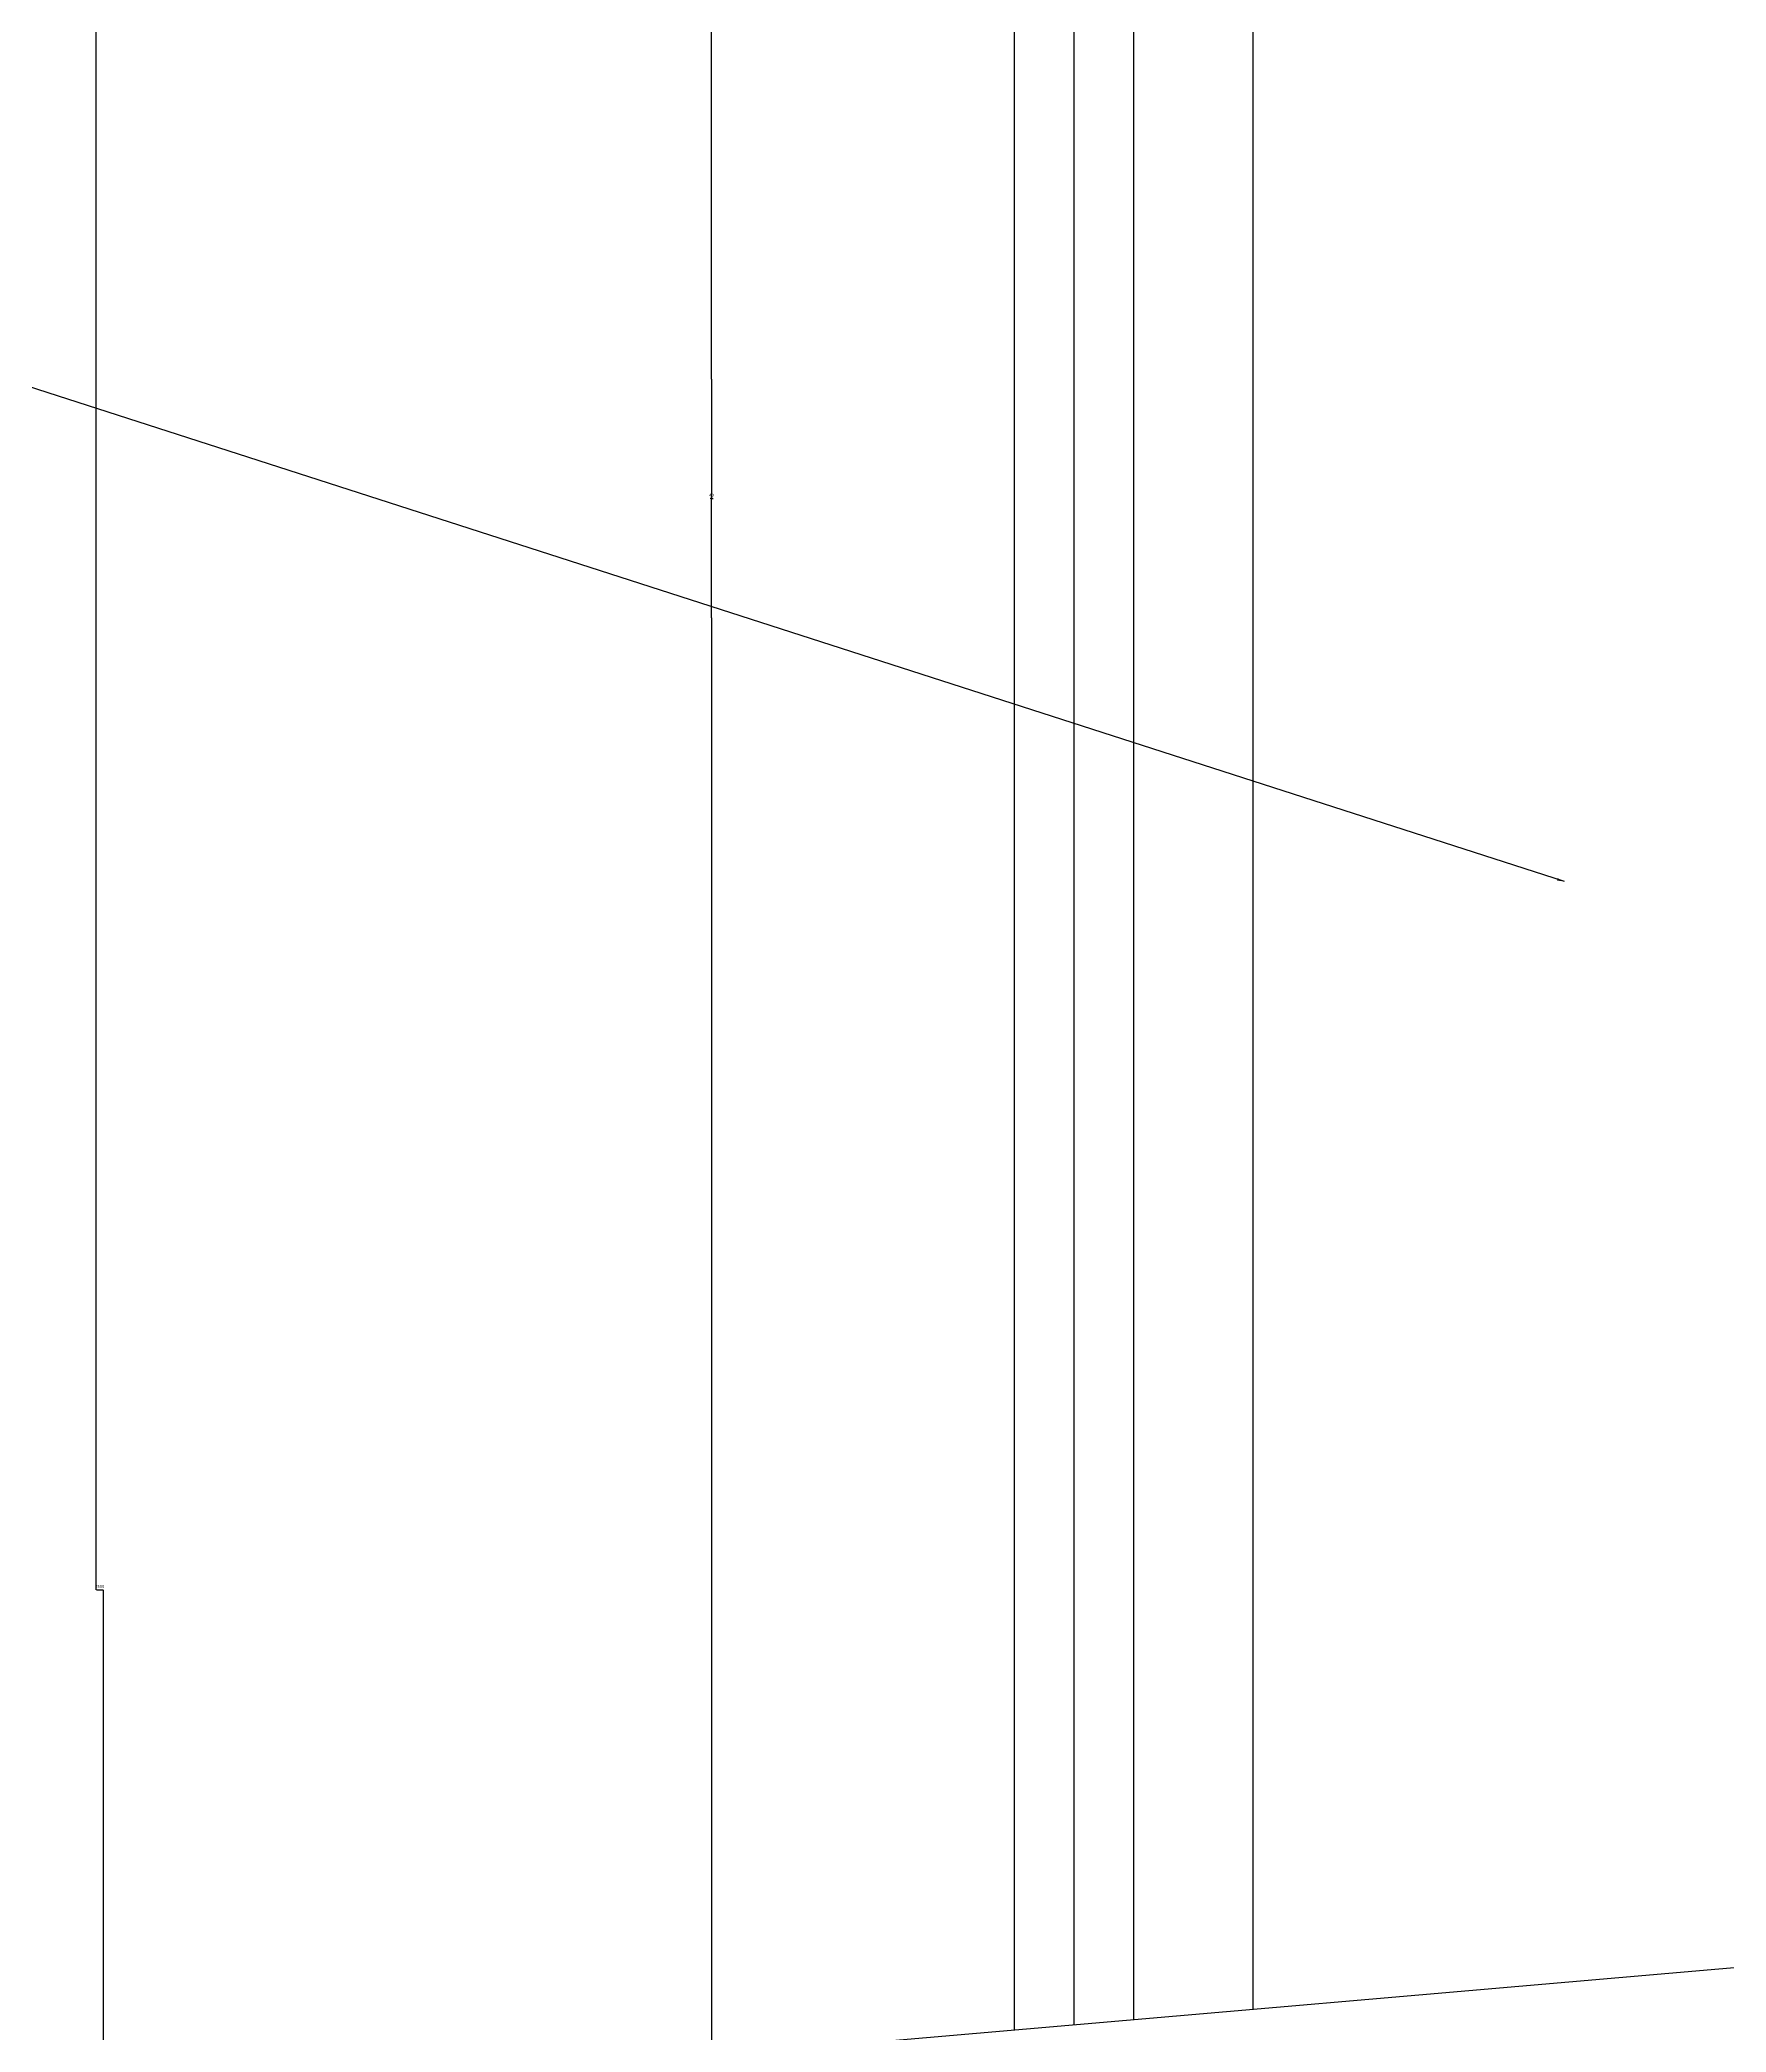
# Model space of a CAD drawing. Header units: metres. Extents: x 101 to 5257, y 290 to 7027.
# Drawn here: x 3605 to 4170, y 4745 to 5413 of the extents above; entities that cross this region are included whole.
import ezdxf

# ---------------------------------------------------------------- set-up
doc = ezdxf.new("R2010")
doc.units = ezdxf.units.M
for name, color, linetype in [('3', 3, 'Continuous'), ('7', 7, 'Continuous'), ('DIM', 3, 'Continuous'), ('TEXT', 3, 'Continuous')]:
    doc.layers.add(name, color=color, linetype=linetype)
doc.dimstyles.get("Standard").update_dxf_attribs({"dimtxt": 2.5, "dimasz": 2.5, "dimexe": 1.25, "dimexo": 0.625, "dimtad": 1, "dimcen": 2.5, "dimazin": 3, "dimtfac": 1, "dimtmove": 0, "dimatfit": 3})

# ---------------------------------------------------------------- blocks, each defined once
blk = doc.blocks.new('*D3')
for p, q in [((3623.69, 6379.53), (3623.69, 4893.73)), ((3623.94, 4893.73), (3626.06, 4893.73)), ((3626.31, 3407.93), (3626.31, 4893.73))]:
    blk.add_line(p, q)
at = {"layer": 'Defpoints'}
for p in [(3623.69, 6379.53), (3623.69, 4893.73), (3626.31, 3407.93)]:
    blk.add_point(p, dxfattribs=at)
at = {"layer": 'DIM', "insert": (3625, 4894.855), "char_height": 1, "attachment_point": 5}
blk.add_mtext('2500', dxfattribs=at)
blk = doc.blocks.new('*D50')
for p, q in [((3830.07, 5219.53), (3830.07, 4613.73)), ((3829.82, 4613.73), (3829.57, 4613.73)), ((3830.07, 4007.93), (3830.07, 4613.73)), ((3830.07, 4613.73), (3830.07, 4613.73)), ((3830.32, 4613.73), (3830.57, 4613.73))]:
    blk.add_line(p, q)
at = {"layer": 'Defpoints'}
for p in [(3830.07, 5219.53), (3830.07, 4613.73), (3830.07, 4007.93)]:
    blk.add_point(p, dxfattribs=at)
at = {"layer": 'DIM', "insert": (3830.07, 4614.855), "char_height": 1, "attachment_point": 5}
blk.add_mtext('1620', dxfattribs=at)
blk = doc.blocks.new('*D52')
for p, q in [((3830.07, 5819.53), (3830.07, 5559.53)), ((3829.82, 5559.53), (3829.57, 5559.53)), ((3830.07, 5299.53), (3830.07, 5559.53)), ((3830.07, 5559.53), (3830.07, 5559.53)), ((3830.32, 5559.53), (3830.57, 5559.53))]:
    blk.add_line(p, q)
at = {"layer": 'Defpoints'}
for p in [(3830.07, 5819.53), (3830.07, 5559.53), (3830.07, 5299.53)]:
    blk.add_point(p, dxfattribs=at)
at = {"layer": 'DIM', "insert": (3830.07, 5560.655), "char_height": 1, "attachment_point": 5}
blk.add_mtext('260', dxfattribs=at)
blk = doc.blocks.new('*D53')
for p, q in [((3830.07, 5299.53), (3830.07, 5259.53)), ((3829.82, 5259.53), (3829.57, 5259.53)), ((3830.07, 5219.53), (3830.07, 5259.53)), ((3830.07, 5259.53), (3830.07, 5259.53)), ((3830.32, 5259.53), (3830.57, 5259.53))]:
    blk.add_line(p, q)
at = {"layer": 'Defpoints'}
for p in [(3830.07, 5299.53), (3830.07, 5259.53), (3830.07, 5219.53)]:
    blk.add_point(p, dxfattribs=at)
at = {"layer": 'DIM', "insert": (3830.07, 5260.655), "char_height": 1, "attachment_point": 5}
blk.add_mtext('40', dxfattribs=at)

msp = doc.modelspace()

# ---------------------------------------------------------------- linework, layer by layer
at = {"layer": '3'}
for p, q in [((3951.56, 6243.53), (3951.56, 4747.96)), ((3971.56, 6243.53), (3971.56, 4749.7)), ((3885.37, 4742.24), (4613.97, 4805.28))]:
    msp.add_line(p, q, dxfattribs=at)
at = {"layer": '7'}
for p, q in [((3931.56, 6263.53), (3931.56, 4746.23)), ((4011.56, 6203.53), (4011.56, 4753.16))]:
    msp.add_line(p, q, dxfattribs=at)

# ---------------------------------------------------------------- dimensions: what is measured, and where the dimension line sits
at = {"layer": 'DIM'}
for base, p1, p2, text, picture, middle in [((3623.69, 4893.73), (3623.69, 6379.53), (3626.31, 3407.93), '2500', '*D3', (3625, 4894.855)), ((3830.07, 5559.53), (3830.07, 5819.53), (3830.07, 5299.53), '260', '*D52', (3830.07, 5560.655)), ((3830.07, 5259.53), (3830.07, 5299.53), (3830.07, 5219.53), '40', '*D53', (3830.07, 5260.655)), ((3830.07, 4613.73), (3830.07, 5219.53), (3830.07, 4007.93), '1620', '*D50', (3830.07, 4614.855))]:
    dim = msp.add_linear_dim(base=base, p1=p1, p2=p2, text=text, dimstyle='Standard', dxfattribs=at)
    dim.commit()
    dim.dimension.update_dxf_attribs({"geometry": picture, "text_midpoint": middle})

# ---------------------------------------------------------------- leaders
at = {"layer": 'TEXT'}
msp.add_leader([(4115.98, 5131.13), (3276.63, 5401.77)], dimstyle='Standard', dxfattribs=at)

doc.saveas('drawing.dxf')
